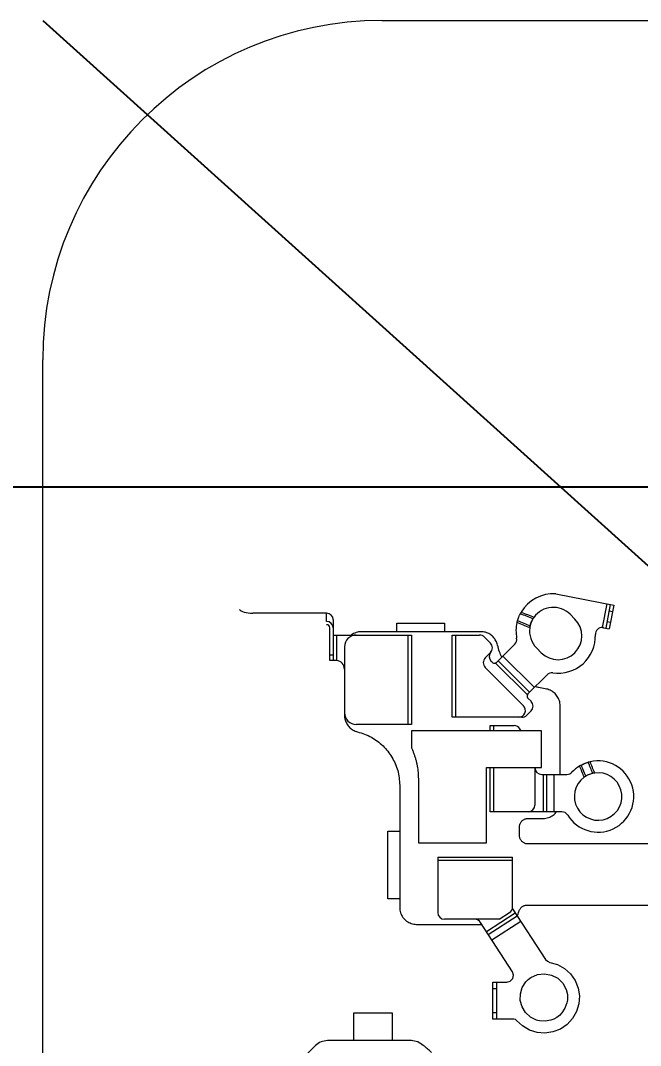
# Model space of a CAD drawing. Header units: millimetres. Extents: x 1863 to 2194, y 977 to 1295.
# Drawn here: x 1893.31 to 1911.59, y 1222.01 to 1252.2 of the extents above; entities that cross this region are included whole.
import ezdxf

# ---------------------------------------------------------------- set-up
doc = ezdxf.new("R2010")
doc.units = ezdxf.units.MM
doc.layers.add('05 Tray 實際版框', color=220, linetype='Continuous', lineweight=25)
doc.layers.add('2', color=7, linetype='Continuous', true_color=0xffffff)
doc.layers.add('BMLJ', color=4, linetype='Continuous')
doc.styles.get("Standard").update_dxf_attribs({"font": 'txt', "bigfont": 'gbcbig.shx'})
doc.dimstyles.new('ISO-25', dxfattribs={"dimtxt": 2.5, "dimasz": 2.5, "dimexe": 1.25, "dimexo": 0.625, "dimtad": 1, "dimtxsty": 'Standard', "dimcen": 2.5, "dimadec": 0, "dimazin": 0, "dimtfac": 1, "dimtmove": 0, "dimatfit": 3, "dimfxl": 1, "dimarcsym": 0})

# ---------------------------------------------------------------- blocks, each defined once
blk = doc.blocks.new('*D8')
at = {"layer": 'BMLJ', "color": 0, "lineweight": -2, "transparency": 16777216}
for p, q in [((2012.465, 1238.46), (1865.418, 1238.46)), ((1866.668, 1235.96), (1866.668, 1154.96)), ((2012.465, 1152.46), (1865.418, 1152.46))]:
    blk.add_line(p, q, dxfattribs=at)
at = {"layer": 'BMLJ', "color": 0, "transparency": 16777216}
for points in [[(1866.251, 1235.96), (1867.084, 1235.96), (1866.668, 1238.46)], [(1866.251, 1154.96), (1867.084, 1154.96), (1866.668, 1152.46)]]:
    blk.add_solid(points, dxfattribs=at)
at = {"layer": 'BMLJ', "color": 0, "transparency": 16777216, "insert": (1864.793, 1195.46), "char_height": 2.5, "attachment_point": 5, "rotation": 90}
blk.add_mtext('86', dxfattribs=at)

msp = doc.modelspace()

# ---------------------------------------------------------------- linework, layer by layer
at = {"layer": '05 Tray 實際版框', "lineweight": 0, "ltscale": 0.2}
for p, q in [((1903.966, 1252.203), (2003.716, 1252.203)), ((1893.966, 1155.203), (1893.966, 1242.203))]:
    msp.add_line(p, q, dxfattribs=at)
msp.add_arc((1903.966, 1242.203), 10, 90, 180, dxfattribs=at)
at = {"layer": '2', "color": 35, "linetype": 'Continuous', "lineweight": 18}
for p, q in [((1909.092, 1235.313), (1910.808, 1234.979)), ((1910.476, 1234.319), (1910.612, 1235.018)), ((1910.575, 1234.301), (1910.71, 1234.998)), ((1910.808, 1234.979), (1910.673, 1234.282)), ((1902.333, 1234.744), (1900.159, 1234.744)), ((1902.333, 1234.499), (1902.333, 1234.744)), ((1909.516, 1234.71), (1909.657, 1234.569)), ((1910.77, 1234.783), (1910.672, 1234.802)), ((1902.533, 1234.556), (1902.533, 1233.349)), ((1904.404, 1234.449), (1905.818, 1234.449)), ((1904.404, 1234.199), (1904.404, 1234.449)), ((1905.818, 1234.449), (1905.818, 1234.199)), ((1910.613, 1234.498), (1910.711, 1234.479)), ((1902.433, 1233.349), (1902.433, 1234.311)), ((1902.533, 1234.099), (1904.838, 1234.099)), ((1902.633, 1234.099), (1902.633, 1233.348)), ((1903.068, 1234.102), (1903.064, 1234.099)), ((1904.738, 1231.463), (1904.738, 1234.099)), ((1904.838, 1234.099), (1904.838, 1231.463)), ((1906.039, 1231.677), (1906.039, 1234.099)), ((1906.039, 1234.099), (1906.848, 1234.099)), ((1906.139, 1234.099), (1906.139, 1231.677)), ((1910.5, 1234.316), (1910.673, 1234.282)), ((1906.989, 1234.04), (1907.166, 1233.864)), ((1907.355, 1233.299), (1907.886, 1233.829)), ((1902.433, 1233.513), (1902.533, 1233.513)), ((1902.863, 1233.749), (1902.863, 1231.813)), ((1907.014, 1233.429), (1907.166, 1233.581)), ((1907.536, 1233.48), (1908.462, 1232.554)), ((1908.667, 1233.579), (1908.526, 1233.72)), ((1902.613, 1233.349), (1902.433, 1233.349)), ((1907.214, 1233.299), (1907.189, 1233.324)), ((1908.258, 1232.334), (1907.317, 1233.275)), ((1908.321, 1232.412), (1907.395, 1233.338)), ((1907.014, 1233.146), (1908.141, 1232.019)), ((1908.837, 1232.928), (1908.282, 1232.373)), ((1908.367, 1232.147), (1908.282, 1232.231)), ((1908.425, 1232.005), (1908.425, 1232.005)), ((1908.097, 1231.677), (1906.039, 1231.677)), ((1908.239, 1231.736), (1908.367, 1231.864)), ((1904.838, 1231.463), (1903.213, 1231.463)), ((1907.156, 1231.277), (1907.156, 1231.433)), ((1907.156, 1231.433), (1907.865, 1231.433)), ((1907.256, 1231.433), (1907.256, 1231.277)), ((1908.073, 1231.277), (1908.035, 1231.338)), ((1907.056, 1227.976), (1907.056, 1230.193)), ((1907.056, 1230.193), (1908.673, 1230.193)), ((1907.156, 1228.893), (1907.156, 1230.193)), ((1907.256, 1230.193), (1907.256, 1228.893)), ((1908.481, 1230.193), (1908.481, 1229.093)), ((1908.681, 1229.993), (1909.425, 1229.993)), ((1908.732, 1228.893), (1908.732, 1229.993)), ((1908.832, 1228.893), (1908.832, 1229.993)), ((1909.032, 1229.993), (1909.032, 1228.893)), ((1909.274, 1228.893), (1907.156, 1228.893)), ((1909.445, 1228.797), (1909.445, 1228.797)), ((1904.142, 1228.326), (1904.492, 1228.326)), ((1904.142, 1226.326), (1904.142, 1228.326)), ((1905.615, 1227.558), (1905.615, 1225.926)), ((1905.615, 1227.558), (1907.822, 1227.558)), ((1907.822, 1227.458), (1905.615, 1227.458)), ((1907.822, 1226.033), (1907.822, 1227.558)), ((1904.492, 1226.326), (1904.142, 1226.326)), ((1907.423, 1225.726), (1907.731, 1225.926)), ((1907.822, 1226.033), (1908.789, 1224.546)), ((1907.423, 1225.726), (1905.815, 1225.726)), ((1907.817, 1224.182), (1906.874, 1225.635)), ((1907.05, 1225.364), (1907.899, 1225.915)), ((1907.104, 1225.28), (1907.954, 1225.832)), ((1908.062, 1225.664), (1907.213, 1225.112)), ((1908.789, 1224.546), (1908.846, 1224.488)), ((1908.846, 1224.488), (1908.923, 1224.457)), ((1908.923, 1224.457), (1909.149, 1224.391)), ((1907.85, 1224.081), (1907.817, 1224.182)), ((1908.553, 1224.097), (1908.762, 1224.123)), ((1908.762, 1224.123), (1908.968, 1224.085)), ((1909.149, 1224.391), (1909.356, 1224.275)), ((1909.356, 1224.275), (1909.531, 1224.116)), ((1909.531, 1224.116), (1909.667, 1223.922)), ((1907.243, 1223.873), (1907.649, 1223.873)), ((1907.243, 1222.783), (1907.243, 1223.873)), ((1907.343, 1223.873), (1907.343, 1222.783)), ((1907.649, 1223.873), (1907.751, 1223.901)), ((1907.751, 1223.901), (1907.825, 1223.978)), ((1907.825, 1223.978), (1907.85, 1224.081)), ((1908.107, 1223.715), (1908.211, 1223.879)), ((1908.211, 1223.879), (1908.282, 1223.95)), ((1908.282, 1223.95), (1908.362, 1224.01)), ((1908.362, 1224.01), (1908.553, 1224.097)), ((1908.968, 1224.085), (1909.155, 1223.988)), ((1909.155, 1223.988), (1909.304, 1223.84)), ((1909.304, 1223.84), (1909.403, 1223.654)), ((1909.667, 1223.922), (1909.755, 1223.702)), ((1907.343, 1223.673), (1907.243, 1223.673)), ((1908.049, 1223.333), (1908.05, 1223.528)), ((1908.05, 1223.528), (1908.107, 1223.715)), ((1909.403, 1223.654), (1909.437, 1223.507)), ((1909.437, 1223.507), (1909.439, 1223.355)), ((1909.755, 1223.702), (1909.791, 1223.468)), ((1908.101, 1223.145), (1908.049, 1223.333)), ((1909.424, 1223.262), (1909.366, 1223.105)), ((1909.433, 1223.308), (1909.424, 1223.262)), ((1909.439, 1223.355), (1909.433, 1223.308)), ((1909.775, 1223.232), (1909.706, 1223.006)), ((1909.791, 1223.468), (1909.775, 1223.232)), ((1904.281, 1222.957), (1903.131, 1222.957)), ((1903.131, 1222.957), (1903.131, 1222.157)), ((1904.281, 1222.157), (1904.281, 1222.957)), ((1907.243, 1222.983), (1907.343, 1222.983)), ((1908.202, 1222.978), (1908.101, 1223.145)), ((1908.346, 1222.846), (1908.202, 1222.978)), ((1909.274, 1222.966), (1909.203, 1222.896)), ((1909.366, 1223.105), (1909.274, 1222.966)), ((1909.706, 1223.006), (1909.589, 1222.8)), ((1907.862, 1222.783), (1907.243, 1222.783)), ((1907.905, 1222.774), (1907.862, 1222.783)), ((1907.939, 1222.747), (1907.905, 1222.774)), ((1908.11, 1222.584), (1907.939, 1222.747)), ((1908.522, 1222.759), (1908.346, 1222.846)), ((1908.567, 1222.745), (1908.522, 1222.759)), ((1908.613, 1222.735), (1908.567, 1222.745)), ((1908.78, 1222.724), (1908.613, 1222.735)), ((1908.944, 1222.752), (1908.78, 1222.724)), ((1909.037, 1222.788), (1908.944, 1222.752)), ((1909.123, 1222.836), (1909.037, 1222.788)), ((1909.203, 1222.896), (1909.123, 1222.836)), ((1909.427, 1222.627), (1909.231, 1222.494)), ((1909.589, 1222.8), (1909.427, 1222.627)), ((1908.315, 1222.464), (1908.11, 1222.584)), ((1908.541, 1222.393), (1908.315, 1222.464)), ((1908.776, 1222.374), (1908.541, 1222.393)), ((1909.011, 1222.408), (1908.776, 1222.374)), ((1909.231, 1222.494), (1909.011, 1222.408))]:
    msp.add_line(p, q, dxfattribs=at)
for centre, radius, start, end in [((1909.021, 1234.215), 1.1, 86.2892, 149.3293), ((1909.021, 1234.215), 0.7, 45, 144.2962), ((1909.021, 1234.215), 1.1, 166.6707, 190.8376), ((1909.162, 1234.074), 0.7, 225, 45), ((1903.213, 1233.749), 0.35, 90, 180), ((1906.848, 1233.899), 0.2, 45, 90), ((1909.021, 1234.215), 0.7, 171.7038, 225), ((1909.162, 1234.074), 1.1, 261.8701, 2.0234), ((1910.462, 1234.12), 0.2, 85.7936, 182.022), ((1907.024, 1233.722), 0.2, 314.9992, 45), ((1907.744, 1233.971), 0.2, 315, 10.8385), ((1907.331, 1233.465), 0.2, 140.0198, 225), ((1902.613, 1233.099), 0.25, 0, 85.4892), ((1907.155, 1233.287), 0.2, 135, 225), ((1907.285, 1233.37), 0.1, 225, 288.5792), ((1908.979, 1232.787), 0.2, 81.869, 135), ((1908.352, 1232.302), 0.1, 161.4208, 225), ((1907.999, 1231.877), 0.2, 270, 45), ((1908.225, 1232.005), 0.2, 315, 45), ((1903.213, 1231.813), 0.35, 180, 270), ((1908.097, 1231.877), 0.2, 270, 315), ((1907.865, 1231.233), 0.2, 31.9264, 90), ((1908.681, 1230.193), 0.2, 180, 270), ((1910.342, 1229.343), 1.05, 211.3323, 102.913), ((1910.342, 1229.343), 1.05, 121.087, 137.1564), ((1909.425, 1230.193), 0.2, 269.9987, 317.1564), ((1910.342, 1229.343), 0.7, 125.7037, 16.2957), ((1910.342, 1229.343), 0.7, 16.2957, 98.2962), ((1908.281, 1229.093), 0.2, 270, 0), ((1909.274, 1228.693), 0.2, 31.3323, 90), ((1905.815, 1225.926), 0.2, 180, 270), ((1907.622, 1226.094), 0.2, 302.9616, 0), ((1906.706, 1225.526), 0.2, 32.9887, 90)]:
    msp.add_arc(centre, radius, start, end, dxfattribs=at)
for centre, major_axis, ratio, start_param, end_param in [((1900.159, 1234.881), (0.4, 0), 0.34202, 3.355769, 4.712389), ((1902.333, 1234.556), (-0.2, 0), 0.939693, 3.141593, 4.712389), ((1902.333, 1234.311), (0.2, 0), 0.939693, 0, 1.570778), ((1902.333, 1234.311), (-0.1, 0), 0.939693, 3.141593, 4.712389)]:
    msp.add_ellipse(centre, major_axis=major_axis, ratio=ratio, start_param=start_param, end_param=end_param, dxfattribs=at)
for points, knots in [([(1907.965, 1234.523), (1907.969, 1234.539), (1907.975, 1234.555), (1907.984, 1234.582), (1907.987, 1234.591), (1907.994, 1234.609), (1907.997, 1234.618), (1908.005, 1234.636), (1908.008, 1234.645), (1908.016, 1234.663), (1908.02, 1234.672), (1908.028, 1234.689), (1908.032, 1234.697), (1908.04, 1234.713), (1908.044, 1234.72), (1908.048, 1234.728)], [0, 0, 0, 0, 0.25, 0.25, 0.375, 0.375, 0.5, 0.5, 0.625, 0.625, 0.75, 0.75, 0.875, 0.875, 1, 1, 1, 1]), ([(1908.328, 1234.316), (1908.331, 1234.336), (1908.335, 1234.355), (1908.341, 1234.383), (1908.344, 1234.392), (1908.348, 1234.409), (1908.351, 1234.417), (1908.353, 1234.425)], [0, 0, 0, 0, 0.5, 0.5, 0.75, 0.75, 1, 1, 1, 1]), ([(1908.339, 1234.372), (1908.337, 1234.363), (1908.335, 1234.355), (1908.332, 1234.341), (1908.331, 1234.336), (1908.33, 1234.326), (1908.329, 1234.321), (1908.328, 1234.316)], [0, 0, 0, 0, 0.5, 0.5, 0.75, 0.75, 1, 1, 1, 1]), ([(1908.421, 1234.577), (1908.413, 1234.563), (1908.404, 1234.547), (1908.392, 1234.522), (1908.387, 1234.513), (1908.38, 1234.496), (1908.376, 1234.487), (1908.368, 1234.469), (1908.365, 1234.459), (1908.358, 1234.441), (1908.355, 1234.432), (1908.35, 1234.414), (1908.347, 1234.405), (1908.343, 1234.388), (1908.341, 1234.38), (1908.339, 1234.372)], [0, 0, 0, 0, 0.25, 0.25, 0.375, 0.375, 0.5, 0.5, 0.625, 0.625, 0.75, 0.75, 0.875, 0.875, 1, 1, 1, 1]), ([(1908.353, 1234.425), (1908.356, 1234.433), (1908.359, 1234.442), (1908.363, 1234.455), (1908.365, 1234.459), (1908.368, 1234.468), (1908.37, 1234.473), (1908.374, 1234.482), (1908.376, 1234.486), (1908.379, 1234.495), (1908.381, 1234.5), (1908.387, 1234.512), (1908.391, 1234.521), (1908.395, 1234.528)], [0, 0, 0, 0, 0.25, 0.25, 0.375, 0.375, 0.5, 0.5, 0.625, 0.625, 0.75, 0.75, 1, 1, 1, 1]), ([(1908.395, 1234.528), (1908.402, 1234.543), (1908.411, 1234.558), (1908.425, 1234.583), (1908.43, 1234.591), (1908.441, 1234.608), (1908.447, 1234.616), (1908.453, 1234.624)], [0, 0, 0, 0, 0.5, 0.5, 0.75, 0.75, 1, 1, 1, 1]), ([(1908.453, 1234.624), (1908.447, 1234.616), (1908.441, 1234.608), (1908.433, 1234.596), (1908.431, 1234.592), (1908.426, 1234.584), (1908.424, 1234.58), (1908.421, 1234.577)], [0, 0, 0, 0, 0.5, 0.5, 0.75, 0.75, 1, 1, 1, 1]), ([(1907.355, 1233.299), (1907.35, 1233.294), (1907.344, 1233.289), (1907.331, 1233.281), (1907.324, 1233.278), (1907.317, 1233.275)], [0, 0, 0, 0, 0.5, 0.5, 1, 1, 1, 1]), ([(1908.282, 1232.373), (1908.276, 1232.367), (1908.272, 1232.362), (1908.263, 1232.349), (1908.26, 1232.341), (1908.258, 1232.334)], [0, 0, 0, 0, 0.5, 0.5, 1, 1, 1, 1]), ([(1908.258, 1232.334), (1908.26, 1232.342), (1908.264, 1232.349), (1908.272, 1232.362), (1908.277, 1232.368), (1908.282, 1232.373)], [0, 0, 0, 0, 0.5, 0.5, 1, 1, 1, 1]), ([(1909.848, 1230.269), (1909.862, 1230.277), (1909.878, 1230.285), (1909.904, 1230.297), (1909.912, 1230.301), (1909.93, 1230.309), (1909.939, 1230.313), (1909.957, 1230.32), (1909.966, 1230.323), (1909.984, 1230.33), (1909.993, 1230.333), (1910.011, 1230.339), (1910.02, 1230.342), (1910.037, 1230.348), (1910.045, 1230.35), (1910.053, 1230.352)], [0, 0, 0, 0, 0.25, 0.25, 0.375, 0.375, 0.5, 0.5, 0.625, 0.625, 0.75, 0.75, 0.875, 0.875, 1, 1, 1, 1]), ([(1909.98, 1229.942), (1909.955, 1230.004), (1909.93, 1230.066), (1909.886, 1230.175), (1909.867, 1230.222), (1909.848, 1230.269)], [0, 0, 0, 0, 0.566654, 0.566654, 1, 1, 1, 1]), ([(1909.98, 1229.942), (1909.973, 1229.938), (1909.965, 1229.933), (1909.953, 1229.925), (1909.949, 1229.923), (1909.941, 1229.917), (1909.937, 1229.914), (1909.933, 1229.911)], [0, 0, 0, 0, 0.5, 0.5, 0.75, 0.75, 1, 1, 1, 1]), ([(1910.089, 1229.996), (1910.079, 1229.992), (1910.069, 1229.988), (1910.05, 1229.979), (1910.04, 1229.975), (1910.013, 1229.961), (1909.995, 1229.951), (1909.98, 1229.942)], [0, 0, 0, 0, 0.25, 0.25, 0.5, 0.5, 1, 1, 1, 1]), ([(1910.185, 1230.025), (1910.17, 1230.022), (1910.155, 1230.018), (1910.122, 1230.008), (1910.106, 1230.002), (1910.089, 1229.996)], [0, 0, 0, 0, 0.5, 0.5, 1, 1, 1, 1]), ([(1910.241, 1230.035), (1910.231, 1230.034), (1910.221, 1230.032), (1910.207, 1230.03), (1910.202, 1230.029), (1910.193, 1230.027), (1910.189, 1230.026), (1910.185, 1230.025)], [0, 0, 0, 0, 0.5, 0.5, 0.75, 0.75, 1, 1, 1, 1])]:
    msp.add_open_spline(points, degree=3, knots=knots, dxfattribs=at)
for points, degree in [([(1908.075, 1234.776), (1908.065, 1234.759), (1908.055, 1234.742), (1908.048, 1234.728)], 3), ([(1908.421, 1234.577), (1908.297, 1234.627), (1908.172, 1234.677), (1908.048, 1234.728)], 3), ([(1908.075, 1234.776), (1908.201, 1234.725), (1908.327, 1234.675), (1908.453, 1234.624)], 3), ([(1907.951, 1234.469), (1907.955, 1234.488), (1907.96, 1234.507), (1907.965, 1234.523)], 3), ([(1908.328, 1234.316), (1908.202, 1234.367), (1908.076, 1234.418), (1907.951, 1234.469)], 3), ([(1907.965, 1234.523), (1908.089, 1234.472), (1908.214, 1234.422), (1908.339, 1234.372)], 3), ([(1903.134, 1234.143), (1903.112, 1234.13), (1903.09, 1234.116), (1903.068, 1234.102)], 3), ([(1903.205, 1234.173), (1903.182, 1234.163), (1903.158, 1234.153), (1903.134, 1234.143)], 3), ([(1903.282, 1234.192), (1903.257, 1234.186), (1903.231, 1234.18), (1903.205, 1234.173)], 3), ([(1903.364, 1234.199), (1903.337, 1234.197), (1903.31, 1234.195), (1903.282, 1234.192)], 3), ([(1906.888, 1234.199), (1903.364, 1234.199)], 1), ([(1906.958, 1234.194), (1906.935, 1234.196), (1906.912, 1234.197), (1906.888, 1234.199)], 3), ([(1907.025, 1234.18), (1907.002, 1234.185), (1906.98, 1234.189), (1906.958, 1234.194)], 3), ([(1907.088, 1234.157), (1907.067, 1234.165), (1907.046, 1234.172), (1907.025, 1234.18)], 3), ([(1907.148, 1234.126), (1907.128, 1234.137), (1907.108, 1234.147), (1907.088, 1234.157)], 3), ([(1907.202, 1234.088), (1907.184, 1234.101), (1907.166, 1234.114), (1907.148, 1234.126)], 3), ([(1907.251, 1234.043), (1907.235, 1234.058), (1907.219, 1234.073), (1907.202, 1234.088)], 3), ([(1910.5, 1234.316), (1910.492, 1234.318), (1910.484, 1234.319), (1910.476, 1234.319)], 3), ([(1910.476, 1234.319), (1910.484, 1234.319), (1910.492, 1234.318), (1910.5, 1234.316)], 3), ([(1907.294, 1233.991), (1907.28, 1234.008), (1907.265, 1234.026), (1907.251, 1234.043)], 3), ([(1907.33, 1233.934), (1907.318, 1233.953), (1907.306, 1233.972), (1907.294, 1233.991)], 3), ([(1907.358, 1233.871), (1907.348, 1233.892), (1907.339, 1233.913), (1907.33, 1233.934)], 3), ([(1907.377, 1233.804), (1907.371, 1233.827), (1907.364, 1233.849), (1907.358, 1233.871)], 3), ([(1907.434, 1233.604), (1907.415, 1233.671), (1907.396, 1233.738), (1907.377, 1233.804)], 3), ([(1907.501, 1233.445), (1907.479, 1233.498), (1907.456, 1233.551), (1907.434, 1233.604)], 3), ([(1902.633, 1233.348), (1902.626, 1233.348), (1902.619, 1233.349), (1902.613, 1233.349)], 3), ([(1908.58, 1232.554), (1908.551, 1232.564), (1908.521, 1232.573), (1908.492, 1232.583)], 3), ([(1908.785, 1232.516), (1908.717, 1232.528), (1908.648, 1232.541), (1908.58, 1232.554)], 3), ([(1908.858, 1232.501), (1908.833, 1232.506), (1908.809, 1232.511), (1908.785, 1232.516)], 3), ([(1908.926, 1232.476), (1908.903, 1232.484), (1908.88, 1232.493), (1908.858, 1232.501)], 3), ([(1908.989, 1232.442), (1908.968, 1232.454), (1908.947, 1232.465), (1908.926, 1232.476)], 3), ([(1909.047, 1232.4), (1909.028, 1232.414), (1909.009, 1232.428), (1908.989, 1232.442)], 3), ([(1909.097, 1232.35), (1909.08, 1232.367), (1909.064, 1232.383), (1909.047, 1232.4)], 3), ([(1909.14, 1232.294), (1909.126, 1232.313), (1909.112, 1232.332), (1909.097, 1232.35)], 3), ([(1909.175, 1232.232), (1909.164, 1232.253), (1909.152, 1232.273), (1909.14, 1232.294)], 3), ([(1909.201, 1232.165), (1909.193, 1232.187), (1909.184, 1232.21), (1909.175, 1232.232)], 3), ([(1909.217, 1232.094), (1909.212, 1232.117), (1909.206, 1232.141), (1909.201, 1232.165)], 3), ([(1909.223, 1232.02), (1909.221, 1232.044), (1909.219, 1232.069), (1909.217, 1232.094)], 3), ([(1909.223, 1229.993), (1909.223, 1232.02)], 1), ([(1902.863, 1231.794), (1902.863, 1231.737)], 1), ([(1902.863, 1231.737), (1902.865, 1231.714), (1902.866, 1231.691), (1902.868, 1231.668)], 3), ([(1902.868, 1231.668), (1902.873, 1231.646), (1902.877, 1231.624), (1902.882, 1231.602)], 3), ([(1902.882, 1231.602), (1902.889, 1231.581), (1902.896, 1231.56), (1902.904, 1231.54)], 3), ([(1902.904, 1231.54), (1902.914, 1231.52), (1902.924, 1231.5), (1902.934, 1231.481)], 3), ([(1902.934, 1231.481), (1902.946, 1231.463), (1902.958, 1231.445), (1902.971, 1231.427)], 3), ([(1902.971, 1231.427), (1902.985, 1231.41), (1903, 1231.394), (1903.015, 1231.378)], 3), ([(1903.015, 1231.378), (1903.031, 1231.364), (1903.048, 1231.349), (1903.065, 1231.335)], 3), ([(1903.065, 1231.335), (1903.084, 1231.323), (1903.102, 1231.311), (1903.121, 1231.299)], 3), ([(1903.121, 1231.299), (1903.141, 1231.29), (1903.161, 1231.28), (1903.182, 1231.271)], 3), ([(1903.182, 1231.271), (1903.203, 1231.264), (1903.225, 1231.257), (1903.247, 1231.25)], 3), ([(1903.247, 1231.25), (1903.318, 1231.228), (1903.388, 1231.206), (1903.459, 1231.184)], 3), ([(1903.459, 1231.184), (1903.525, 1231.153), (1903.591, 1231.122), (1903.657, 1231.092)], 3), ([(1903.657, 1231.092), (1903.717, 1231.053), (1903.777, 1231.014), (1903.838, 1230.975)], 3), ([(1908.673, 1231.277), (1904.838, 1231.277)], 1), ([(1904.838, 1231.277), (1904.838, 1230.78)], 1), ([(1908.673, 1230.193), (1908.673, 1231.277)], 1), ([(1903.838, 1230.975), (1903.892, 1230.929), (1903.946, 1230.882), (1904, 1230.836)], 3), ([(1904, 1230.836), (1904.048, 1230.784), (1904.096, 1230.731), (1904.143, 1230.678)], 3), ([(1904.838, 1230.78), (1904.851, 1230.751), (1904.864, 1230.722), (1904.876, 1230.693)], 3), ([(1904.143, 1230.678), (1904.184, 1230.62), (1904.224, 1230.561), (1904.264, 1230.503)], 3), ([(1904.264, 1230.503), (1904.297, 1230.439), (1904.329, 1230.376), (1904.361, 1230.313)], 3), ([(1904.876, 1230.693), (1904.888, 1230.664), (1904.899, 1230.634), (1904.911, 1230.605)], 3), ([(1904.911, 1230.605), (1904.921, 1230.575), (1904.931, 1230.545), (1904.941, 1230.515)], 3), ([(1904.941, 1230.515), (1904.95, 1230.485), (1904.959, 1230.454), (1904.968, 1230.424)], 3), ([(1904.361, 1230.313), (1904.385, 1230.245), (1904.409, 1230.177), (1904.433, 1230.109)], 3), ([(1904.968, 1230.424), (1904.975, 1230.393), (1904.983, 1230.363), (1904.99, 1230.332)], 3), ([(1904.99, 1230.332), (1904.997, 1230.301), (1905.003, 1230.27), (1905.009, 1230.24)], 3), ([(1905.009, 1230.24), (1905.014, 1230.208), (1905.018, 1230.177), (1905.023, 1230.146)], 3), ([(1905.023, 1230.146), (1905.027, 1230.115), (1905.03, 1230.083), (1905.034, 1230.052)], 3), ([(1909.848, 1230.269), (1909.833, 1230.262), (1909.816, 1230.252), (1909.799, 1230.242)], 3), ([(1909.933, 1229.911), (1909.888, 1230.021), (1909.844, 1230.132), (1909.799, 1230.242)], 3), ([(1910.107, 1230.366), (1910.088, 1230.362), (1910.069, 1230.357), (1910.053, 1230.352)], 3), ([(1910.185, 1230.025), (1910.141, 1230.134), (1910.097, 1230.243), (1910.053, 1230.352)], 3), ([(1910.241, 1230.035), (1910.196, 1230.146), (1910.151, 1230.256), (1910.107, 1230.366)], 3), ([(1904.433, 1230.109), (1904.448, 1230.038), (1904.463, 1229.967), (1904.477, 1229.896)], 3), ([(1904.477, 1229.896), (1904.482, 1229.822), (1904.487, 1229.748), (1904.492, 1229.674)], 3), ([(1905.034, 1230.052), (1905.036, 1230.02), (1905.038, 1229.989), (1905.04, 1229.957)], 3), ([(1905.04, 1229.957), (1905.04, 1229.926), (1905.041, 1229.894), (1905.042, 1229.862)], 3), ([(1905.042, 1229.862), (1905.042, 1227.976)], 1), ([(1904.492, 1229.674), (1904.492, 1226.076)], 1), ([(1908.096, 1228.623), (1908.106, 1228.631), (1908.116, 1228.639), (1908.125, 1228.648)], 3), ([(1908.125, 1228.648), (1908.136, 1228.655), (1908.147, 1228.661), (1908.158, 1228.668)], 3), ([(1908.158, 1228.668), (1908.17, 1228.673), (1908.182, 1228.678), (1908.194, 1228.683)], 3), ([(1908.194, 1228.683), (1908.207, 1228.686), (1908.22, 1228.69), (1908.232, 1228.693)], 3), ([(1908.232, 1228.693), (1908.246, 1228.694), (1908.259, 1228.695), (1908.273, 1228.696)], 3), ([(1908.273, 1228.696), (1908.722, 1228.696)], 1), ([(1908.722, 1228.696), (1908.75, 1228.698), (1908.777, 1228.7), (1908.804, 1228.702)], 3), ([(1908.804, 1228.702), (1908.829, 1228.709), (1908.855, 1228.715), (1908.881, 1228.721)], 3), ([(1908.881, 1228.721), (1908.905, 1228.732), (1908.929, 1228.742), (1908.953, 1228.752)], 3), ([(1908.953, 1228.752), (1908.975, 1228.765), (1908.996, 1228.779), (1909.018, 1228.792)], 3), ([(1909.018, 1228.792), (1909.038, 1228.809), (1909.057, 1228.826), (1909.077, 1228.842)], 3), ([(1909.077, 1228.842), (1909.091, 1228.859), (1909.105, 1228.876), (1909.12, 1228.893)], 3), ([(1908.023, 1228.446), (1908.024, 1228.459), (1908.025, 1228.473), (1908.026, 1228.487)], 3), ([(1908.023, 1228.196), (1908.023, 1228.446)], 1), ([(1908.026, 1228.487), (1908.029, 1228.499), (1908.033, 1228.512), (1908.036, 1228.525)], 3), ([(1908.036, 1228.525), (1908.041, 1228.537), (1908.046, 1228.549), (1908.051, 1228.561)], 3), ([(1908.051, 1228.561), (1908.058, 1228.572), (1908.064, 1228.583), (1908.071, 1228.594)], 3), ([(1908.071, 1228.594), (1908.08, 1228.603), (1908.088, 1228.613), (1908.096, 1228.623)], 3), ([(1908.026, 1228.155), (1908.025, 1228.169), (1908.024, 1228.182), (1908.023, 1228.196)], 3), ([(1908.036, 1228.117), (1908.033, 1228.13), (1908.029, 1228.143), (1908.026, 1228.155)], 3), ([(1908.051, 1228.081), (1908.046, 1228.093), (1908.041, 1228.105), (1908.036, 1228.117)], 3), ([(1908.071, 1228.048), (1908.064, 1228.059), (1908.058, 1228.07), (1908.051, 1228.081)], 3), ([(1908.096, 1228.019), (1908.088, 1228.029), (1908.08, 1228.039), (1908.071, 1228.048)], 3), ([(1905.042, 1227.976), (1907.056, 1227.976)], 1), ([(1908.125, 1227.994), (1908.116, 1228.002), (1908.106, 1228.011), (1908.096, 1228.019)], 3), ([(1908.158, 1227.974), (1908.147, 1227.981), (1908.136, 1227.987), (1908.125, 1227.994)], 3), ([(1908.194, 1227.959), (1908.182, 1227.964), (1908.17, 1227.969), (1908.158, 1227.974)], 3), ([(1908.232, 1227.949), (1908.22, 1227.952), (1908.207, 1227.955), (1908.194, 1227.959)], 3), ([(1908.273, 1227.946), (1908.259, 1227.947), (1908.246, 1227.948), (1908.232, 1227.949)], 3), ([(1913.342, 1227.946), (1908.273, 1227.946)], 1), ([(1904.492, 1226.076), (1904.495, 1226.049), (1904.497, 1226.022), (1904.499, 1225.995)], 3), ([(1904.499, 1225.995), (1904.505, 1225.969), (1904.512, 1225.944), (1904.518, 1225.918)], 3), ([(1904.518, 1225.918), (1904.528, 1225.894), (1904.538, 1225.87), (1904.548, 1225.846)], 3), ([(1907.988, 1225.891), (1907.995, 1225.913), (1908.001, 1225.934), (1908.008, 1225.956)], 3), ([(1908.008, 1225.956), (1908.012, 1225.967), (1908.015, 1225.978), (1908.019, 1225.989)], 3), ([(1908.019, 1225.989), (1908.023, 1225.999), (1908.028, 1226.009), (1908.033, 1226.019)], 3), ([(1908.033, 1226.019), (1908.039, 1226.028), (1908.045, 1226.037), (1908.051, 1226.046)], 3), ([(1908.051, 1226.046), (1908.058, 1226.055), (1908.065, 1226.063), (1908.072, 1226.071)], 3), ([(1908.072, 1226.071), (1908.08, 1226.078), (1908.089, 1226.086), (1908.097, 1226.093)], 3), ([(1908.097, 1226.093), (1908.106, 1226.099), (1908.115, 1226.105), (1908.124, 1226.111)], 3), ([(1908.124, 1226.111), (1908.133, 1226.116), (1908.143, 1226.121), (1908.153, 1226.126)], 3), ([(1908.153, 1226.126), (1908.163, 1226.13), (1908.174, 1226.133), (1908.184, 1226.137)], 3), ([(1908.184, 1226.137), (1908.195, 1226.139), (1908.206, 1226.141), (1908.217, 1226.144)], 3), ([(1908.217, 1226.144), (1908.228, 1226.144), (1908.24, 1226.145), (1908.251, 1226.146)], 3), ([(1908.251, 1226.146), (1913.294, 1226.146)], 1), ([(1904.548, 1225.846), (1904.562, 1225.824), (1904.575, 1225.803), (1904.589, 1225.781)], 3), ([(1904.589, 1225.781), (1904.605, 1225.761), (1904.622, 1225.742), (1904.639, 1225.723)], 3), ([(1904.639, 1225.723), (1904.658, 1225.706), (1904.677, 1225.689), (1904.697, 1225.673)], 3), ([(1904.697, 1225.673), (1904.719, 1225.659), (1904.74, 1225.645), (1904.762, 1225.632)], 3), ([(1904.762, 1225.632), (1904.786, 1225.622), (1904.81, 1225.612), (1904.834, 1225.602)], 3), ([(1907.959, 1225.831), (1907.968, 1225.851), (1907.978, 1225.871), (1907.988, 1225.891)], 3), ([(1904.834, 1225.602), (1904.86, 1225.595), (1904.885, 1225.589), (1904.911, 1225.583)], 3), ([(1904.911, 1225.583), (1904.938, 1225.58), (1904.965, 1225.578), (1904.992, 1225.576)], 3), ([(1904.992, 1225.576), (1906.912, 1225.576)], 1), ([(1902.01, 1222.01), (1901.273, 1221.273)], 1), ([(1902.172, 1222.119), (1902.118, 1222.083), (1902.064, 1222.046), (1902.01, 1222.01)], 3), ([(1902.363, 1222.157), (1902.299, 1222.144), (1902.236, 1222.131), (1902.172, 1222.119)], 3), ([(1904.836, 1222.157), (1902.363, 1222.157)], 1), ([(1905.028, 1222.119), (1904.964, 1222.131), (1904.9, 1222.144), (1904.836, 1222.157)], 3), ([(1905.189, 1222.01), (1905.135, 1222.046), (1905.081, 1222.082), (1905.028, 1222.119)], 3), ([(1905.428, 1221.806), (1905.348, 1221.874), (1905.269, 1221.942), (1905.189, 1222.01)], 3)]:
    msp.add_open_spline(points, degree=degree, dxfattribs=at)
at = {"layer": 'BMLJ'}
msp.add_line((1893.966, 1252.203), (2193.966, 982.203), dxfattribs=at)

# ---------------------------------------------------------------- dimensions: what is measured, and where the dimension line sits
dim = msp.add_linear_dim(base=(1866.668, 1152.46), p1=(2013.09, 1238.46), p2=(2013.09, 1152.46), angle=90, dimstyle='ISO-25', dxfattribs=at)
dim.commit()
dim.dimension.update_dxf_attribs({"geometry": '*D8', "text_midpoint": (1864.793, 1195.46)})

doc.saveas('drawing.dxf')
